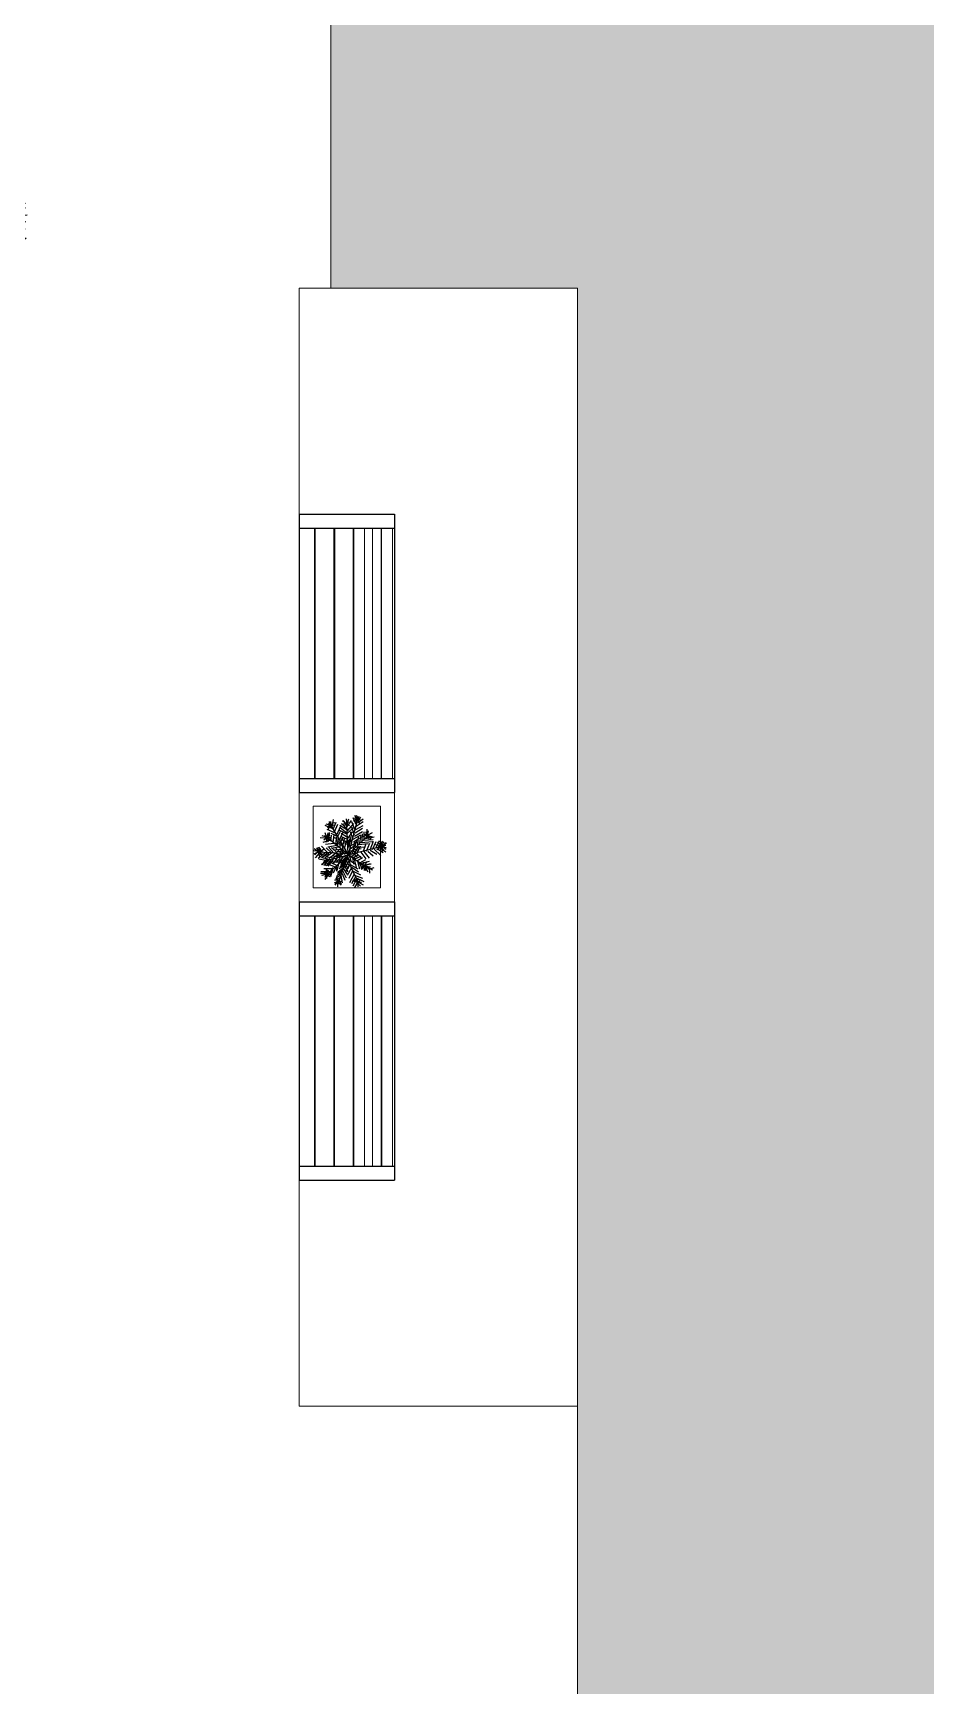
# Model space of a CAD drawing. Header units: millimetres. Extents: x 216896 to 446004, y 63591 to 243769.
# Drawn here: x 287695 to 294109, y 181229 to 193109 of the extents above; entities that cross this region are included whole.
import ezdxf

# ---------------------------------------------------------------- set-up
doc = ezdxf.new("R2010")
doc.units = ezdxf.units.MM
doc.layers.add('1_furn', color=26, linetype='Continuous')
doc.layers.add('concr. box', color=250, linetype='Continuous', lineweight=20)
doc.layers.add('Stone', color=167, linetype='Continuous', lineweight=0)
doc.layers.add('green', color=7, linetype='Continuous', true_color=0x45e718)
doc.layers.add('trees', color=7, linetype='Continuous', true_color=0x547000)
doc.layers.add('line pedestr', color=7, linetype='Continuous', lineweight=5, true_color=0x1c1c1c)

# ---------------------------------------------------------------- blocks, each defined once
blk = doc.blocks.new('A$C47DD4A19')
at = {"color": 0}
for p, q in [((-3.38, 2.86), (-4.33, 2.9)), ((-4.04, 3.25), (-3.23, 2.97)), ((-3.43, 2.91), (-3.93, 2.65)), ((-3.43, 2.96), (-3.74, 3.56)), ((-3.48, 2.96), (-3.62, 2.36)), ((-3.43, 2.96), (-3.07, 2.42)), ((-3.38, 2.86), (-3.34, 3.87)), ((-3.38, 2.96), (-2.88, 3.07)), ((-3.38, 2.91), (-2.92, 2.72)), ((-1.44, 1.44), (-3.38, 2.81)), ((-3.23, 2.97), (-3.27, 2.36)), ((-3.23, 2.97), (-2.58, 3.18)), ((-3.13, 2.97), (-2.62, 2.68)), ((-3.02, 2.67), (-3.04, 3.83)), ((-2.71, 2.37), (-2.68, 3.58)), ((-2.35, 2.08), (-2.33, 3.59)), ((-1.85, 1.78), (-1.92, 3.09)), ((-0.55, 2.51), (-1.52, 3.15)), ((-1.49, 1.44), (-1.46, 2.8)), ((-0.66, 2.86), (-1.47, 3.6)), ((-1.38, 4.11), (-0.66, 3.21)), ((-0.73, 4.32), (-1.34, 4.51)), ((-0.39, 2.06), (-1.31, 2.6)), ((-0.62, 3.87), (-1.29, 4.41)), ((-0.63, 4.47), (-1.23, 3.86)), ((-0.58, 4.22), (-0.95, 5.02)), ((-0.62, 3.77), (-0.94, 4.57)), ((-0.67, 3.77), (-0.81, 3.26)), ((-0.73, 4.12), (-0.08, 4.33)), ((-0.68, 4.12), (-0.24, 4.78)), ((-0.67, 3.72), (-0.64, 4.73)), ((-0.67, 3.67), (-0.23, 4.23)), ((-0.05, -0.05), (-0.67, 3.77)), ((-0.63, 4.37), (-0.22, 3.73)), ((-0.6, 2.81), (-0.17, 4.08)), ((-0.11, 3.43), (-0.55, 2.41)), ((-0.53, 4.38), (-0.49, 4.98)), ((-0.45, 2.41), (-0.01, 3.23)), ((0.05, 3.02), (-0.44, 1.81)), ((-0.22, 4.08), (-0.11, 3.43)), ((-0.17, 4.08), (-0.22, 4.08)), ((-0.05, 0.2), (1.39, 4.11)), ((0.77, 2.18), (0.3, 2.98)), ((0.3, 2.78), (0.58, 1.57)), ((0.67, 2.13), (0.59, 3.49)), ((0.68, 4.09), (0.96, 2.84)), ((1.44, 4.06), (0.79, 3.79)), ((1.77, 2.6), (0.81, 2.48)), ((1.01, 2.74), (0.83, 4.3)), ((1.34, 4.06), (0.83, 4.25)), ((1.44, 4.01), (0.94, 3.9)), ((1.44, 3.96), (0.99, 3.65)), ((1.27, 4.91), (1.01, 2.74)), ((1.06, 2.94), (2.2, 3.57)), ((1.08, 4.66), (1.49, 3.96)), ((2.4, 4.12), (1.25, 3.5)), ((1.34, 3.8), (1.27, 4.91)), ((1.29, 4.21), (1.8, 3.46)), ((1.39, 4.06), (1.65, 3.46)), ((1.49, 4.06), (1.43, 4.66)), ((1.44, 4.16), (1.94, 4.57)), ((1.44, 3.96), (2.34, 4.43)), ((1.44, 3.96), (1.95, 3.97)), ((1.44, 3.91), (1.5, 3.35)), ((1.49, 4.11), (2.04, 4.62)), ((1.81, 2.9), (1.53, 1.59)), ((1.77, 2.6), (1.77, 2.6)), ((1.88, 1.9), (2.11, 3.01)), ((2.63, 2.52), (2.02, 2.56)), ((2.18, 2.1), (2.41, 3.12)), ((2.68, 2.52), (2.21, 3.01)), ((2.58, 2.57), (2.28, 1.96)), ((2.43, 2.31), (2.82, 3.17)), ((2.53, 2.31), (3.58, 2.63)), ((2.68, 2.32), (2.67, 3.17)), ((3.2, 1.37), (3.73, 2.59)), ((3.9, 1.63), (4.19, 2.69)), ((-4.04, 0.28), (-4.58, -0.28)), ((-4.54, 0.22), (-3.38, 0.14)), ((-3.93, 0.13), (-4.35, 0.83)), ((-2.76, 2.42), (-4.17, 2.4)), ((-3.18, 0.2), (-4.04, 0.28)), ((-3.33, 0.14), (-4.03, -0.12)), ((-3.28, 0.29), (-4, 0.79)), ((-2.98, 0.15), (-3.87, -0.57)), ((-3.77, -0.47), (-3.13, 0.15)), ((-2.46, 2.22), (-3.76, 2)), ((-3.23, 0.19), (-3.69, 0.59)), ((-2.72, 0.15), (-3.59, 0.79)), ((-3.23, 0.09), (-3.59, 0.79)), ((-2.47, 0.16), (-3.46, -0.77)), ((-3.08, 0.3), (-3.44, 0.85)), ((-3.31, 1.76), (-1.95, 1.78)), ((-3.23, 0.19), (-2.94, 0.96)), ((-0.1, -0.1), (-3.23, 0.19)), ((-3.18, 0.25), (-2.63, 0.31)), ((-3.18, 0.2), (-3.16, -0.61)), ((-3.14, 0.85), (-2.22, 0.16)), ((-3.13, 0.15), (-2.78, 0.71)), ((-3.13, 0.25), (-2.72, -0.25)), ((-2.27, 0.11), (-2.86, -0.76)), ((-1.49, 1.33), (-2.75, 1.46)), ((-1.71, -0.08), (-2.64, 0.96)), ((-2.49, 1.12), (-1.13, 1.09)), ((-1.71, 0.07), (-2.25, -0.8)), ((-2.19, 1.02), (-1.31, 0.03)), ((-1.93, 0.67), (-0.51, 0.55)), ((-0.86, -0.07), (-1.53, 0.78)), ((0, 0), (-1.44, 1.44)), ((-0.43, 1.71), (-1.3, 2.24)), ((-0.33, 1.3), (-1.14, 1.79)), ((-1.07, 0.64), (-0.35, -0.06)), ((-1.03, 1.09), (-0.95, 2.45)), ((-0.32, 0.85), (-0.98, 1.29)), ((-0.67, 0.69), (-0.59, 1.85)), ((-0.32, 1.15), (0.11, 2.22)), ((-0.31, 0.4), (-0.28, 1.46)), ((-0.28, 1.71), (0.11, 2.47)), ((-0.21, 0.5), (0.22, 1.57)), ((-0.15, -0.3), (4.3, 1.74)), ((-0.13, 1.71), (-0.01, 0.35)), ((-0.1, -0.05), (2.63, 2.47)), ((0.19, 0.86), (0.01, 2.27)), ((0.05, 0.3), (0.74, 0.82)), ((0.33, 1.42), (0.07, 2.02)), ((0.18, 1.01), (1.28, 1.58)), ((0.35, 0.06), (1.47, -0.28)), ((0.36, -0.35), (1.05, 0.22)), ((0.39, 0.56), (1.6, 0.58)), ((0.4, 0.46), (0.63, 1.42)), ((0.51, -0.44), (1.61, 0.28)), ((0.53, 1.52), (1.48, 2.04)), ((0.65, 0.11), (1.19, 1.08)), ((0.67, 2.18), (1.52, 2.19)), ((1.03, 1.83), (0.74, 0.92)), ((0.8, 0.17), (2.07, -0.11)), ((0.89, 0.87), (1.95, 1.14)), ((0.9, 0.27), (1.44, 1.08)), ((1.07, -0.43), (2.16, 0.29)), ((1.19, 1.18), (1.32, 2.19)), ((1.39, 1.33), (2.59, 1.71)), ((1.4, 0.58), (1.69, 1.44)), ((1.4, 0.48), (2.72, 0.1)), ((2.67, 0.2), (1.62, -0.63)), ((1.7, 0.63), (2.24, 1.75)), ((1.83, 1.8), (3.34, 2.23)), ((2, 0.69), (3.07, 0.31)), ((2.58, 2.51), (2.03, 2.1)), ((2.08, -0.57), (3.22, 0.31)), ((2.25, 0.85), (3.42, 0.51)), ((2.3, 0.9), (2.84, 1.97)), ((2.53, 2.51), (2.54, 1.86)), ((2.65, 1.11), (3.29, 2.23)), ((2.68, -0.61), (3.73, 0.12)), ((3.29, 2.17), (2.9, 1.11)), ((2.95, 1.06), (4.17, 0.63)), ((3.95, 1.63), (3.3, 1.72)), ((3.34, -0.85), (4.23, 0.02)), ((3.5, 1.42), (4.37, 1.03)), ((3.59, 2.23), (4.1, 1.69)), ((4.25, 1.74), (3.6, 1.78)), ((3.61, 0.87), (3.95, 1.63)), ((3.9, 1.63), (4.67, 1.24)), ((3.9, 1.63), (4.11, 1.03)), ((4, 1.63), (4.37, 1.03)), ((4.15, 1.59), (4.86, 1.85)), ((4.15, 1.69), (4.96, 1.55)), ((4.2, 1.74), (4.6, 2.3)), ((4.25, 1.74), (4.44, 2.3)), ((4.67, 1.24), (4.32, 0.93)), ((-3.23, -2.78), (-4.59, -2.4)), ((-0.2, -0.21), (-4.56, -4.16)), ((-3.99, -2.24), (-2.78, -2.32)), ((-2.53, -2.06), (-3.6, -1.78)), ((-3.22, -0.11), (-3.12, -0.41)), ((-1.99, -1.7), (-3.2, -1.17)), ((-1.64, -1.39), (-2.81, -0.86)), ((-2.55, -3.77), (-2.73, -2.32)), ((-2.33, -1.96), (-2.21, -3.26)), ((-1.14, -0.93), (-2.16, -0.64)), ((-2.06, -3.06), (-0.77, -2.23)), ((-1.36, -0.07), (-1.95, -0.89)), ((-1.71, -2.9), (-1.89, -1.65)), ((-0.57, -1.72), (-1.72, -2.4)), ((-0.96, -0.07), (-1.5, -0.93)), ((-0.79, -0.67), (-1.5, -0.43)), ((-1.44, -4.26), (0, 0)), ((-0.43, -1.22), (-1.43, -1.94)), ((-0.25, -0.16), (-1.26, -0.17)), ((-1.19, -0.98), (-1.12, -2.24)), ((-0.6, -0.01), (-1.14, -1.08)), ((-0.39, -0.81), (-1.13, -1.43)), ((-0.87, -2.03), (-0.79, -0.67)), ((-0.44, -3.69), (-0.81, -2.38)), ((-0.67, -2.18), (-0.19, -3.33)), ((-0.55, -0.41), (-0.53, -1.47)), ((0.13, -1.66), (-0.51, -2.63)), ((-0.47, -1.72), (-0.2, -2.78)), ((0.14, -2.27), (-0.4, -3.23)), ((-0.38, -1.32), (-0.06, -2.37)), ((-0.35, -0.16), (-0.23, -1.01)), ((0.07, -1.01), (-0.32, -1.92)), ((-0.1, -0.25), (0.02, -0.86)), ((-0.05, -0.15), (4, -0.94)), ((-0.05, -0.2), (2.24, -4.09)), ((4.64, -2.99), (0, -0.2)), ((0.01, -0.81), (1.1, -5.47)), ((0.02, -0.86), (0.01, -0.81)), ((0.17, -1.31), (1.05, -2.15)), ((0.24, -1.91), (1.06, -2.8)), ((0.42, -0.85), (0.49, -1.81)), ((0.6, -2.31), (0.68, -1.55)), ((0.68, -1.45), (1.49, -1.49)), ((0.84, -1.85), (0.75, -2.71)), ((0.82, -0.64), (1.19, -1.94)), ((0.89, -1.7), (2.05, -1.78)), ((0.97, -0.49), (1.69, -1.28)), ((1.02, -3.56), (1.15, -2.35)), ((1.1, -2.15), (2.25, -2.08)), ((1.23, -0.94), (2.23, -0.92)), ((1.25, -2.45), (2.41, -2.53)), ((1.6, -1.99), (1.33, -1.09)), ((1.57, -0.58), (2.04, -1.53)), ((1.63, -1.18), (2.64, -1.16)), ((1.85, -2.08), (1.84, -1.43)), ((1.94, -1.53), (3, -1.46)), ((2.03, -0.52), (2.4, -1.77)), ((2.26, -2.68), (2.2, -1.67)), ((2.28, -0.61), (2.8, -1.71)), ((2.55, -1.87), (3.76, -1.8)), ((2.66, -1.97), (2.67, -2.78)), ((2.83, -0.71), (3.26, -1.81)), ((3.03, -3.32), (2.91, -2.07)), ((3.21, -2.16), (4.57, -2.04)), ((3.24, -0.7), (3.61, -1.6)), ((3.42, -2.26), (3.54, -3.52)), ((3.44, -0.9), (4, -0.99)), ((4.15, -0.88), (3.5, -1.3)), ((4.25, -0.78), (3.59, -0.44)), ((3.95, -0.99), (3.59, -0.64)), ((3.64, -0.89), (4.06, -1.79)), ((3.82, -2.5), (3.9, -3.71)), ((3.95, -0.94), (3.83, -0.18)), ((3.9, -0.94), (3.86, -1.49)), ((3.9, -0.99), (4.8, -0.82)), ((3.9, -0.84), (4.06, -1.59)), ((4.55, -1.03), (3.9, -0.84)), ((3.95, -0.89), (4.95, -0.42)), ((3.98, -2.55), (5.18, -2.43)), ((4, -1.09), (4.29, -0.33)), ((4, -0.89), (4.21, -1.69)), ((4.05, -0.94), (4.61, -1.43)), ((4.69, -2.94), (4.28, -2.55)), ((4.44, -2.95), (4.73, -2.34)), ((4.64, -2.99), (4.47, -2.14)), ((-3.92, -3.4), (-5.03, -3.26)), ((-4.22, -3.8), (-4.78, -3.56)), ((-4.27, -3.8), (-4.77, -3.81)), ((-3.67, -3.09), (-4.69, -2.96)), ((-3.97, -3.7), (-4.68, -3.26)), ((-3.92, -3.75), (-4.48, -3.1)), ((-4.22, -3.75), (-4.46, -4.51)), ((-4.32, -3.86), (-4.25, -4.56)), ((-4.27, -3.8), (-4.08, -3.25)), ((-3.71, -3.74), (-4.22, -3.8)), ((-4.22, -3.75), (-4, -4.46)), ((-4.22, -3.85), (-3.45, -4.29)), ((-4.11, -3.85), (-3.21, -3.94)), ((-4.02, -3.75), (-3.63, -2.89)), ((-4.02, -3.75), (-3.11, -3.48)), ((-3.67, -3.34), (-3.85, -4.5)), ((-3.37, -3.03), (-3.35, -4.34)), ((-3.03, -2.62), (-2.95, -3.98)), ((-0.96, -2.74), (-2.45, -3.67)), ((-1.15, -3.25), (-2.4, -4.02)), ((-1.3, -3.6), (-2.34, -4.43)), ((-1.28, -4.31), (-2.05, -3.87)), ((-1.39, -4.16), (-2.04, -4.32)), ((-1.39, -4.31), (-1.85, -3.61)), ((-1.39, -4.31), (-1.83, -4.92)), ((-1.44, -4.26), (-1.45, -3.6)), ((-1.39, -4.21), (-0.69, -3.59)), ((-1.34, -4.11), (-1.12, -4.86)), ((-1.29, -4.26), (-0.79, -4)), ((-0.77, -4.95), (-1.24, -3.95)), ((-1.2, -3.3), (-0.63, -4.4)), ((-1.19, -4.15), (-0.88, -4.55)), ((-1, -3.04), (-0.53, -4.04)), ((0.35, -2.61), (-0.39, -3.79)), ((0.41, -3.12), (-0.38, -4.34)), ((-0.17, -4.74), (0.52, -3.57)), ((0.68, -4.12), (-0.01, -5.19)), ((0.25, -5.69), (0.89, -4.57)), ((1.32, -3.45), (0.4, -2.61)), ((0.46, -3.27), (1.43, -4.16)), ((0.73, -3.97), (1.8, -4.86)), ((1.96, -5.56), (0.99, -4.77)), ((1.56, -3), (1.18, -4.16)), ((1.31, -5.82), (1.25, -5.02)), ((1.44, -4.76), (1.77, -3.29)), ((1.56, -2.85), (2.77, -2.82)), ((1.67, -2.99), (2.88, -3.17)), ((2.39, -4.29), (1.84, -4.2)), ((1.88, -3.44), (3.19, -3.52)), ((2.08, -3.89), (1.95, -5.01)), ((3.09, -3.88), (2.03, -3.59)), ((2.55, -4.29), (2.2, -4.65)), ((2.24, -4.14), (2.71, -4.89)), ((2.29, -4.14), (3.15, -4.33)), ((2.29, -4.14), (3.05, -4.43)), ((2.29, -4.29), (2.41, -5.05)), ((2.59, -4.24), (2.38, -3.49)), ((2.39, -4.34), (2.99, -3.73)), ((4.84, -2.94), (4.04, -3.1)), ((4.08, -2.7), (4.84, -3.09)), ((4.08, -2.7), (4.45, -3.85)), ((4.79, -2.99), (4.09, -3.56)), ((4.54, -2.84), (5.14, -2.68)), ((4.54, -2.89), (4.85, -3.29)), ((4.54, -2.94), (4.7, -3.39)), ((0.95, -5.22), (0.46, -6.14)), ((1.36, -5.72), (0.65, -5.28)), ((0.65, -5.68), (1.26, -5.87)), ((1.06, -5.53), (0.92, -6.18)), ((1.05, -5.47), (1.87, -5.96)), ((1.06, -5.73), (1.65, -5.11)), ((1.16, -5.62), (1.22, -6.18)), ((1.16, -5.83), (1.62, -6.07)), ((1.26, -5.67), (1.81, -5.51)), ((1.62, -6.07), (1.26, -5.67)), ((1.65, -5.11), (1.36, -5.72))]:
    blk.add_line(p, q, dxfattribs=at)
blk = doc.blocks.new('arbor2')
at = {"color": 0}
for p, q in [((-0.0029, 0.4442), (0.0167, 0.4223)), ((0.0347, 0.449), (0.0173, 0.4257)), ((0.0933, 0.45), (0.0739, 0.4243)), ((-0.2012, 0.3625), (-0.2019, 0.3875)), ((-0.168, 0.3753), (-0.178, 0.3935)), ((-0.1458, 0.4137), (-0.1508, 0.3835)), ((-0.1338, 0.4234), (-0.1154, 0.3942)), ((-0.0858, 0.4092), (-0.0919, 0.4366)), ((-0.0337, 0.4362), (-0.0532, 0.4009)), ((-0.0109, 0.4122), (-0.0132, 0.4328)), ((0.0617, 0.4386), (0.0458, 0.4212)), ((0.0573, 0.4078), (0.0663, 0.3875)), ((0.0879, 0.4222), (0.0785, 0.3914)), ((0.0942, 0.399), (0.085, 0.3801)), ((0.1157, 0.4006), (0.1329, 0.4188)), ((0.1285, 0.4207), (0.1191, 0.3898)), ((0.151, 0.41), (0.1426, 0.3821)), ((0.1799, 0.4095), (0.171, 0.3876)), ((0.1863, 0.379), (0.2017, 0.363)), ((0.2064, 0.3959), (0.1988, 0.3623)), ((0.224, 0.3833), (0.2218, 0.3625)), ((-0.2931, 0.3251), (-0.2862, 0.2953)), ((-0.2858, 0.3386), (-0.2576, 0.3187)), ((-0.253, 0.3081), (-0.2722, 0.3474)), ((-0.236, 0.3439), (-0.2521, 0.3669)), ((-0.2024, 0.3442), (-0.2274, 0.3757)), ((0.2511, 0.3761), (0.2379, 0.3535)), ((0.2685, 0.3644), (0.2468, 0.3344)), ((0.2563, 0.3441), (0.2475, 0.3207)), ((0.2644, 0.3606), (0.2755, 0.3218)), ((0.2854, 0.3011), (0.2984, 0.3174)), ((0.2956, 0.348), (0.3018, 0.3206)), ((0.3137, 0.3181), (0.3121, 0.2887)), ((-0.3188, 0.2393), (-0.3541, 0.2588)), ((-0.3248, 0.2566), (-0.335, 0.2794)), ((-0.3159, 0.3095), (-0.2866, 0.3078)), ((-0.299, 0.2812), (-0.3152, 0.2941)), ((0.3481, 0.2381), (0.3711, 0.2543)), ((-0.3938, 0.2022), (-0.3601, 0.1945)), ((-0.3518, 0.1866), (-0.3846, 0.2155)), ((-0.3498, 0.2261), (-0.3735, 0.2411)), ((0.3667, 0.2034), (0.3918, 0.2041)), ((-0.3984, 0.1115), (-0.4166, 0.1287)), ((-0.4105, 0.1637), (-0.3827, 0.1734)), ((-0.384, 0.1441), (-0.4039, 0.1498)), ((-0.3954, 0.1869), (-0.3776, 0.162)), ((0.3796, 0.1701), (0.3978, 0.1802)), ((0.4179, 0.1479), (0.3878, 0.1529)), ((0.4276, 0.136), (0.3984, 0.1176)), ((0.4122, 0.175), (0.3995, 0.1485)), ((-0.4098, 0.0738), (-0.4375, 0.0785)), ((-0.3863, 0.0977), (-0.4263, 0.1023)), ((0.3869, 0.1173), (0.4305, 0.1201)), ((0.4008, 0.0568), (0.4396, 0.0679)), ((0.4134, 0.0879), (0.4408, 0.0941)), ((-0.442, -0.0071), (-0.4201, 0.0125)), ((-0.4413, 0.0348), (-0.4073, 0.0406)), ((-0.3966, 0.0364), (-0.438, 0.0506)), ((-0.4369, 0.02), (-0.411, 0.0039)), ((0.0385, -0.0091), (-0.056, 0.0132)), ((0.0096, 0.0359), (-0.0121, -0.0451)), ((0.4164, 0.0131), (0.4371, 0.0154)), ((0.4173, 0.0487), (0.4407, 0.0398)), ((0.4484, 0.005), (0.4265, -0.0145)), ((-0.4109, -0.0507), (-0.4343, -0.0419)), ((-0.3944, -0.0588), (-0.4332, -0.0699)), ((-0.41, -0.0152), (-0.4307, -0.0174)), ((-0.3846, -0.0322), (-0.4117, -0.0497)), ((0.403, -0.0385), (0.4444, -0.0527)), ((0.4477, -0.0369), (0.4137, -0.0427)), ((0.4433, -0.0221), (0.4174, -0.006)), ((-0.407, -0.09), (-0.4344, -0.0962)), ((-0.3805, -0.1194), (-0.4241, -0.1222)), ((-0.4212, -0.138), (-0.392, -0.1196)), ((-0.37, -0.0888), (-0.3971, -0.1064)), ((-0.3527, -0.1214), (-0.3797, -0.139)), ((0.3927, -0.0998), (0.4327, -0.1044)), ((0.4048, -0.1136), (0.423, -0.1307)), ((0.4162, -0.0758), (0.4439, -0.0806)), ((-0.4115, -0.15), (-0.3814, -0.155)), ((-0.4058, -0.177), (-0.3931, -0.1506)), ((-0.3732, -0.1722), (-0.3914, -0.1822)), ((-0.333, -0.1453), (-0.3601, -0.1628)), ((-0.3601, -0.1628), (-0.3586, -0.185)), ((-0.3277, -0.1808), (-0.3262, -0.203)), ((0.3582, -0.1886), (0.391, -0.2176)), ((0.4018, -0.1889), (0.384, -0.1641)), ((0.4169, -0.1658), (0.3891, -0.1755)), ((0.3904, -0.1461), (0.4103, -0.1519)), ((-0.3603, -0.2054), (-0.3854, -0.2062)), ((-0.342, -0.2066), (-0.3736, -0.2317)), ((-0.3417, -0.2402), (-0.3647, -0.2564)), ((-0.3119, -0.2192), (-0.3389, -0.2368)), ((-0.2748, -0.2198), (-0.3019, -0.2374)), ((-0.2987, -0.1979), (-0.2972, -0.22)), ((-0.1885, -0.2484), (-0.1689, -0.2704)), ((0.3091, -0.2484), (0.3163, -0.2709)), ((0.3252, -0.2413), (0.3605, -0.2609)), ((0.3562, -0.2282), (0.3799, -0.2432)), ((0.4002, -0.2043), (0.3665, -0.1966)), ((-0.306, -0.2572), (-0.3453, -0.2765)), ((-0.3365, -0.29), (-0.3165, -0.2618)), ((-0.3229, -0.2974), (-0.2932, -0.2904)), ((-0.3194, -0.2693), (-0.301, -0.2985)), ((-0.3073, -0.3202), (-0.3057, -0.2908)), ((-0.2687, -0.2525), (-0.2957, -0.27)), ((-0.279, -0.3032), (-0.292, -0.3194)), ((-0.2713, -0.2835), (-0.2775, -0.2561)), ((-0.2575, -0.2803), (-0.256, -0.3024)), ((-0.2259, -0.3012), (-0.241, -0.3157)), ((-0.2092, -0.2529), (-0.2363, -0.2705)), ((-0.2321, -0.2796), (-0.2232, -0.2562)), ((-0.1741, -0.2747), (-0.2004, -0.2894)), ((-0.1965, -0.2804), (-0.1988, -0.2598)), ((-0.1969, -0.2903), (-0.1954, -0.3124)), ((-0.1688, -0.3103), (-0.1862, -0.3335)), ((-0.1101, -0.3092), (-0.1295, -0.335)), ((-0.0699, -0.2921), (-0.0527, -0.2739)), ((0.0208, -0.2967), (0.0132, -0.3304)), ((0.1144, -0.3076), (0.1161, -0.3399)), ((0.1508, -0.2882), (0.1504, -0.3182)), ((0.1843, -0.3013), (0.1958, -0.328)), ((0.2068, -0.2831), (0.214, -0.3055)), ((0.2369, -0.2818), (0.2441, -0.3043)), ((0.2594, -0.3102), (0.2786, -0.3495)), ((0.2749, -0.2523), (0.2764, -0.2744)), ((0.2856, -0.2669), (0.2928, -0.2894)), ((0.2995, -0.3272), (0.2926, -0.2974)), ((0.3054, -0.2832), (0.3216, -0.2962)), ((0.3312, -0.2587), (0.3414, -0.2815)), ((-0.2545, -0.329), (-0.2773, -0.3393)), ((-0.2371, -0.3231), (-0.2566, -0.3583)), ((-0.2039, -0.3443), (-0.2399, -0.3533)), ((-0.224, -0.354), (-0.239, -0.3777)), ((-0.2097, -0.3241), (-0.2344, -0.333)), ((-0.1844, -0.356), (-0.2133, -0.3889)), ((-0.2, -0.398), (-0.1924, -0.3643)), ((-0.1873, -0.3518), (-0.1816, -0.372)), ((-0.1418, -0.3206), (-0.1576, -0.3381)), ((-0.1461, -0.3515), (-0.1371, -0.3717)), ((-0.1155, -0.337), (-0.1249, -0.3678)), ((-0.1093, -0.3603), (-0.1184, -0.3791)), ((-0.0862, -0.3763), (-0.1064, -0.3931)), ((-0.0697, -0.3177), (-0.0893, -0.3405)), ((-0.075, -0.3386), (-0.0844, -0.3694)), ((-0.0525, -0.3493), (-0.0609, -0.3771)), ((-0.0235, -0.3498), (-0.0325, -0.3716)), ((0.0023, -0.3282), (-0.0072, -0.3591)), ((0.0205, -0.3759), (0.0184, -0.3968)), ((0.0432, -0.3224), (0.0325, -0.3505)), ((0.0702, -0.3462), (0.0718, -0.3752)), ((0.0753, -0.3657), (0.0981, -0.3554)), ((0.0975, -0.3367), (0.0966, -0.3603)), ((0.0998, -0.3915), (0.1128, -0.3753)), ((0.114, -0.3632), (0.1339, -0.3729)), ((0.1281, -0.3745), (0.1265, -0.4039)), ((0.1479, -0.3462), (0.153, -0.3666)), ((0.1758, -0.3437), (0.1712, -0.3695)), ((0.1962, -0.3488), (0.186, -0.3844)), ((0.2076, -0.3646), (0.2083, -0.3896)), ((0.2088, -0.3463), (0.2338, -0.3778)), ((0.211, -0.3382), (0.2314, -0.3432)), ((0.2424, -0.346), (0.2586, -0.3689)), ((0.2922, -0.3407), (0.264, -0.3208)), ((-0.1847, -0.3996), (-0.1599, -0.3818)), ((-0.1616, -0.4147), (-0.1713, -0.387)), ((-0.1419, -0.3882), (-0.1477, -0.4082)), ((-0.1093, -0.4026), (-0.1265, -0.4208)), ((-0.0739, -0.3933), (-0.1046, -0.414)), ((-0.0956, -0.3905), (-0.1001, -0.4305)), ((-0.0716, -0.4141), (-0.0764, -0.4417)), ((-0.0557, -0.3947), (-0.0434, -0.4117)), ((-0.0343, -0.4008), (-0.0484, -0.4422)), ((-0.0327, -0.4456), (-0.0385, -0.4115)), ((-0.0179, -0.4412), (-0.0017, -0.4152)), ((-0.0171, -0.3802), (-0.0017, -0.3962)), ((0.0093, -0.4463), (-0.0103, -0.4243)), ((0.0173, -0.4143), (0.0196, -0.4349)), ((0.0477, -0.3831), (0.0345, -0.4058)), ((0.0651, -0.3948), (0.0433, -0.4248)), ((0.0529, -0.4151), (0.044, -0.4385)), ((0.061, -0.3987), (0.0721, -0.4374)), ((0.0826, -0.3899), (0.1, -0.4017)), ((0.0922, -0.4112), (0.0983, -0.4386)), ((0.1216, -0.3847), (0.1243, -0.4284)), ((0.1402, -0.4254), (0.1218, -0.3962)), ((0.1522, -0.4157), (0.1572, -0.3856)), ((0.1792, -0.41), (0.1527, -0.3973)), ((0.1744, -0.3774), (0.1844, -0.3956))]:
    blk.add_line(p, q, dxfattribs=at)

msp = doc.modelspace()

# ---------------------------------------------------------------- hatches: boundary and pattern name
at = {"layer": 'Stone', "lineweight": 0}
h = msp.add_hatch(dxfattribs=at)
h.set_pattern_fill('GRAVEL,_O', color=256, scale=75, angle=30)
h.set_pattern_definition([(258.0128, (293194.72, 204320.65), (-4625.72783, -22468.03027), [256.29, -25372.875]), (214.9697, (293141.49, 204069.95), (18844.87948, 13079.78524), [439.804, -43540.5]), (162.5104, (292781.09, 203817.88), (26975.28217, -8622.587), [310.11, -30701.025]), (297.2737, (292375.8, 203033.96), (-17400.22264, 33948.05313), [400.504, -39649.8]), (322.8337, (292559.33, 202677.98), (-19678.92189, 15034.83847), [392.725, -38879.85]), (27.2737, (292872.28, 202440.72), (-33948.05313, -17400.22264), [400.504, -39649.8]), (67.6942, (293228.26, 202624.25), (-11922.14117, -28880.27706), [529.645, -52434.825]), (102.2553, (293429.29, 203114.26), (-9406.53422, 42962.64854), [500.04, -49503.975]), (151.4296, (293323.15, 203602.905), (-25580.71599, 13827.09193), [401.86, -39784.125]), (205.2364, (292970.22, 203795.09), (19100.03914, 8827.72886), [458.785, -22480.425]), (252.3974, (292555.224, 203599.486), (-9319.85496, -29577.53907), [593.31, -58737.6]), (168.8141, (294018.6, 203960.43), (-17263.4326, 3231.1594), [202.504, -20047.95]), (201.4692, (293819.95, 203999.72), (23352.09119, 9082.916), [385.26, -38140.95]), (255, (293461.4, 203858.7), (952.5, -1649.777), [269.41, -2424.67]), (233.1986, (293231.63, 203990), (6343.9114, 8062.0873), [145.08, -14362.95]), (321.8014, (293144.72, 203873.84), (-4507.2814, 3996.8377), [205.174, -10053.6]), (60.9638, (293305.96, 203746.96), (3044.3285, 6157.0563), [333.24, -10774.725]), (191.5651, (293467.7, 204038.3), (4252.057, 255.225), [240.965, -5783.175]), (46.3895, (292187.85, 203321.39), (13640.29899, 14474.33014), [337.566, -33419.1]), (100.3462, (292420.69, 203565.8), (3878.39, -21957.52606), [283.2, -28036.65]), (323.1986, (293277.2, 204368.28), (-8062.0873, 6343.9114), [290.16, -14217.9]), (13.6105, (293509.54, 204194.46), (-19355.2871, -4575.68037), [337.566, -33419.1]), (9.444, (292778.4, 202298.53), (-10153.8999, -1462.9531), [325.526, -15950.775]), (324.7751, (293099.52, 202351.94), (-18726.36788, 13385.065), [272.754, -27002.7]), (96.8014, (294246.2, 202728.02), (-1462.9448, 10153.9281), [290.16, -14217.9]), (47.354, (294211.84, 203016.14), (-17637.12603, -18981.6043), [319.337, -31614.3]), (99.444, (293437.81, 202261.3), (1462.9531, -10153.8999), [162.763, -16113.6]), (131.3099, (294147.2, 202670.87), (-5459.758, 5646.5971), [97.136, -9616.5]), (195.9638, (294083.1, 202743.84), (5901.837, 1207.7265), [392.726, -7461.79]), (216.009, (293705.51, 202635.82), (15545.26184, 11174.7605), [363.95, -36031.05]), (333.6901, (293391.7, 203598.5), (-3554.777, 2347.0533), [274.74, -6593.835]), (23.1572, (293637.97, 203476.71), (29951.25283, 12892.93513), [479.668, -47487]), (90.9454, (294079, 203665.34), (68.3859, -15358.41236), [196.13, -19417.05]), (120, (294075.8, 203861.4), (-2602.28, 697.28), [114.3, -1790.7]), (150.2564, (293643.94, 202666.27), (13266.59623, -7738.451), [264.65, -26200.425]), (78.0128, (293414.16, 202797.57), (4625.72783, 22468.03027), [512.58, -25116.6]), (30, (293520.6, 203299), (697.28, 2602.28), [495.3, -1409.7]), (355.3048, (293949.56, 203546.62), (-23165.256, 2023.46636), [301.207, -29819.475]), (284.0546, (294249.76, 203521.97), (2160.2265, -7551.6317), [277.37, -13591.275]), (237.646, (294317.12, 203252.9), (-21820.77249, -34595.28796), [451.61, -44709.375]), (205.4261, (294075.44, 202871.4), (-22399.61946, -10732.73244), [477.77, -47299.35]), (205.4261, (294075.44, 202871.4), (-22399.61946, -10732.73244), [477.77, -47299.35])])
h.paths.add_polyline_path([(293610, 164642), (302257, 164642), (302257, 179683), (293610, 179683)], flags=16)
h.paths.add_polyline_path([(294257, 184283), (302257, 184283), (302257, 181283), (294257, 181283)], flags=16)
h.paths.add_polyline_path([(294257, 188483), (302257, 188483), (302257, 185483), (294257, 185483)], flags=16)
h.paths.add_polyline_path([(294257, 192683), (302257, 192683), (302257, 189683), (294257, 189683)], flags=16)
edge = h.paths.add_edge_path()
edge.add_line((293607, 153196), (293607, 162642))
edge.add_line((293607, 162642), (302257, 162642))
edge.add_line((302257, 162642), (302257, 153196))
edge.add_line((302257, 153196), (304477, 153196))
edge.add_line((304477, 153196), (304477, 161675))
edge.add_line((304477, 161675), (309320, 161675))
edge.add_line((309320, 161675), (309320, 165847))
edge.add_line((309320, 165847), (304477, 165847))
edge.add_line((304477, 165847), (304477, 194585))
edge.add_line((304477, 194585), (296994, 194585))
edge.add_line((296994, 194585), (295031, 197985))
edge.add_line((295031, 197985), (289835, 194985))
edge.add_line((289835, 194985), (289835, 191274))
edge.add_line((289835, 191274), (291607, 191274))
edge.add_line((291607, 191274), (291607, 175228))
edge.add_line((291607, 175228), (291607, 171222))
edge.add_line((291607, 171222), (291607, 165645))
edge.add_line((291607, 165645), (291607, 161639))
edge.add_line((291607, 161639), (291607, 153196))
edge.add_line((291607, 153196), (293607, 153195))

# ---------------------------------------------------------------- linework, layer by layer
at = {"layer": '1_furn', "ltscale": 10}
for p, q in [((289607, 189651), (289607, 187651)), ((289607, 189651), (290292, 189651)), ((290292, 189651), (290292, 187651)), ((289607, 189551), (290292, 189551)), ((289860, 189551), (289860, 187751)), ((289607, 187751), (290292, 187751)), ((289607, 187651), (290292, 187651)), ((289607, 186865), (289607, 184865)), ((289607, 186865), (290292, 186865)), ((290292, 186865), (290292, 184865)), ((289607, 186765), (290292, 186765)), ((290199, 186765), (290199, 184965)), ((289607, 184965), (290292, 184965)), ((289607, 184865), (290292, 184865))]:
    msp.add_line(p, q, dxfattribs=at)
at = {"layer": '1_furn', "lineweight": 0, "ltscale": 10}
for p, q in [((289716, 189551), (289716, 187751)), ((289722, 189551), (289722, 187751)), ((289856, 189551), (289856, 187751)), ((289994, 189551), (289994, 187751)), ((289999, 189551), (289999, 187751)), ((290075, 189551), (290075, 187751)), ((290134, 189551), (290134, 187751)), ((290196, 189551), (290196, 187751)), ((290199, 189551), (290199, 187751)), ((290278, 189551), (290278, 187751)), ((289716, 186765), (289716, 184965)), ((289722, 186765), (289722, 184965)), ((289856, 186765), (289856, 184965)), ((289860, 186765), (289860, 184965)), ((289994, 186765), (289994, 184965)), ((289999, 186765), (289999, 184965)), ((290075, 186765), (290075, 184965)), ((290134, 186765), (290134, 184965)), ((290196, 186765), (290196, 184965)), ((290278, 186765), (290278, 184965))]:
    msp.add_line(p, q, dxfattribs=at)
at = {"layer": 'concr. box'}
for points in [[(289607, 186865), (289607, 187651), (290292, 187651), (290292, 186865)], [(289707, 186965), (289707, 187551), (290192, 187551), (290192, 186965)]]:
    msp.add_lwpolyline(points, close=True, dxfattribs=at)
at = {"layer": 'line pedestr'}
for p, q in [((289835, 194985), (289835, 191274)), ((291607, 191274), (289607, 191274)), ((289607, 191274), (289607, 183241)), ((291607, 183241), (289607, 183241)), ((291607, 183241), (291607, 179683))]:
    msp.add_line(p, q, dxfattribs=at)
msp.add_lwpolyline([(293607, 153196), (293607, 162642), (302257, 162642), (302257, 153196), (304477, 153196), (304477, 161675), (309320, 161675), (309320, 165847), (304477, 165847), (304477, 194585), (296994, 194585), (295031, 197985), (289835, 194985), (289835, 191274), (291607, 191274), (291607, 175228), (291607, 171222), (291607, 165645), (291607, 161639), (291607, 153196), (293607, 153195)], dxfattribs=at)

# ---------------------------------------------------------------- block references
at = {"layer": 'green', "xscale": 1889.019404625307, "yscale": 1889.019404625307, "zscale": 1889.019404625307, "rotation": 14.99999999998728}
msp.add_blockref('arbor2', (286803, 191732), dxfattribs=at)
at = {"layer": 'trees', "xscale": 46.51643971562343, "yscale": 46.51643971562343, "zscale": 46.51643971562343, "rotation": 151.9532213681181}
msp.add_blockref('A$C47DD4A19', (289952, 187200), dxfattribs=at)

doc.saveas('drawing.dxf')
